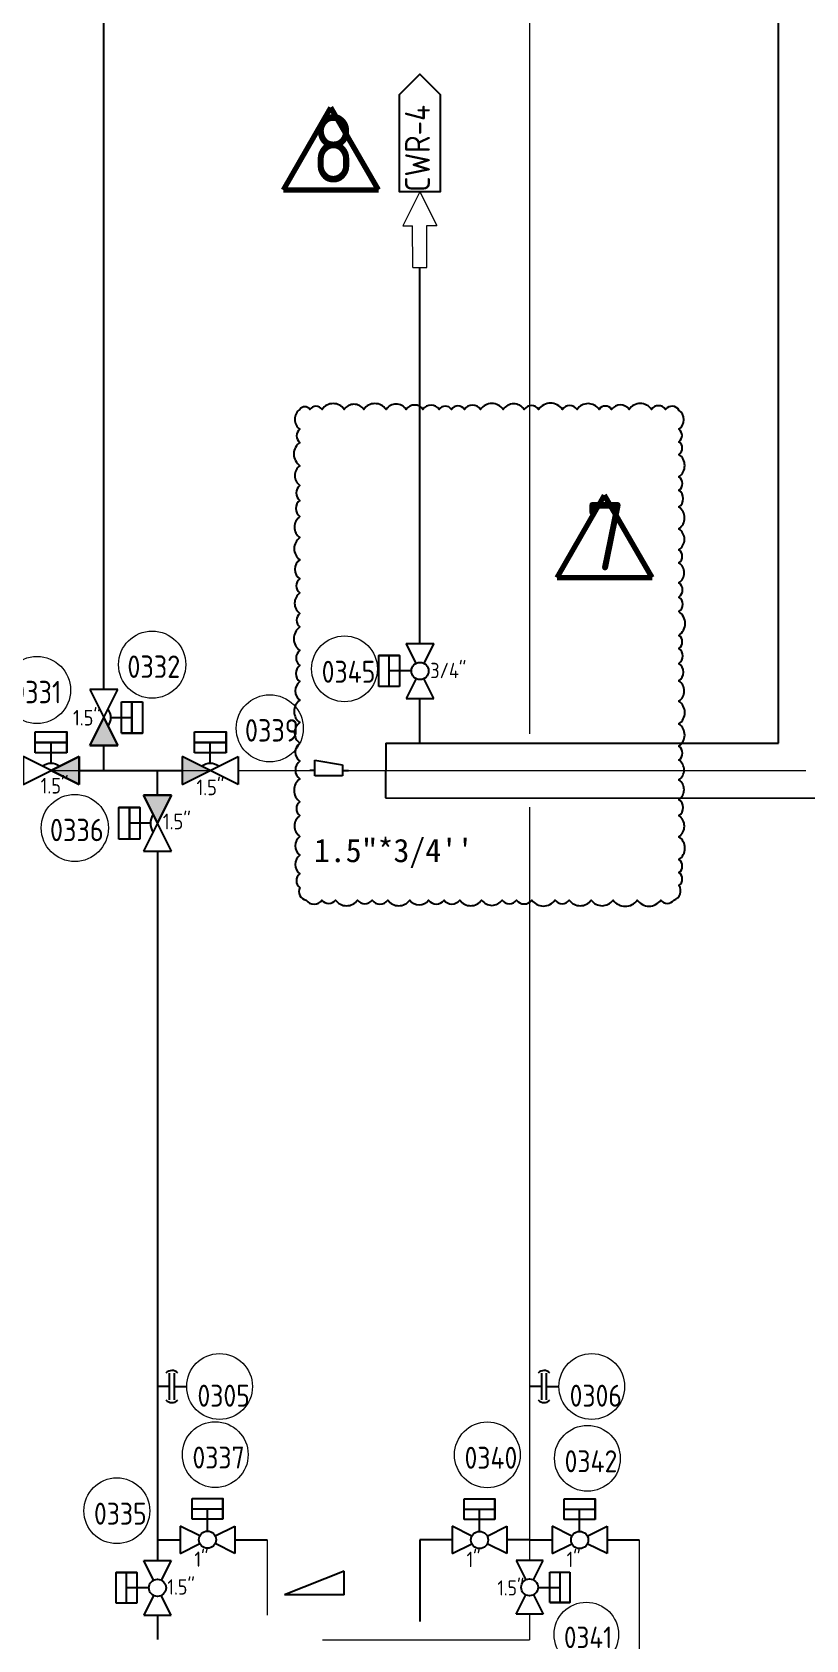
# Model space of a CAD drawing. Header units: millimetres. Extents: x -68339142 to 208, y -167 to 82456658.
# Drawn here: x -68327371 to -68326948, y 82447649 to 82448527 of the extents above; entities that cross this region are included whole.
import ezdxf

# ---------------------------------------------------------------- set-up
doc = ezdxf.new("R2010")
doc.units = ezdxf.units.MM
doc.header["$MEASUREMENT"] = 0
doc.layers.add('Langurage', color=7, linetype='Continuous', lineweight=0)
doc.layers.add('Modle', color=161, linetype='Continuous', lineweight=70)
for name, color, linetype in [('冷冻水出', 52, 'Continuous'), ('排管', 10, 'Continuous'), ('药液', 210, 'Continuous')]:
    doc.layers.add(name, color=color, linetype=linetype)
doc.styles.get("Standard").update_dxf_attribs({"font": 'gbenor.shx', "bigfont": 'gbcbig.shx'})

# ---------------------------------------------------------------- blocks, each defined once
blk = doc.blocks.new('*U289')
at = {"color": 0}
for p, q in [((-6.33, 7.03), (-6.33, 15.47)), ((-6.33, 15.47), (6.33, 15.47)), ((6.33, 11.25), (-6.33, 11.25)), ((-6.33, 11.25), (6.33, 11.25)), ((6.33, 7.03), (-6.33, 7.03)), ((0, 2.81), (0, 11.25)), ((0, 0), (-11.25, 5.62)), ((-11.25, 5.62), (-11.25, -5.62)), ((-11.25, -5.62), (0, 0)), ((0, 0), (11.25, 5.62)), ((11.25, -5.62), (0, 0)), ((11.25, 5.62), (11.25, -5.62))]:
    blk.add_line(p, q, dxfattribs=at)
blk.add_lwpolyline([(6.33, 7.03), (6.33, 7.03), (6.33, 15.47), (6.33, 15.47)], close=True, dxfattribs=at)
at = {"color": 1, "linetype": 'ByBlock', "lineweight": 9}
blk.add_circle((23.91, 16.93), 13.5, dxfattribs=at)
at = {"color": 0}
blk.add_arc((0, -2.81), 5.62, 53.1301, 126.8699, dxfattribs=at)
at = {"color": 1, "linetype": 'ByBlock', "lineweight": 9}
for tag, p, height, flags in [('YQJ_CODE', (16.2, 19.6), 9, 2), ('YQJ_ITEMID', (12.3, -9.27), 5, 1), ('YQJ_CLASS_NAME', (12.34, -15.05), 5, 1), ('品牌', (13.52, -20.57), 5, 1), ('供电电源', (13.41, -26.42), 5, 1), ('控制方式', (13.73, -33.14), 5, 1), ('输出信号类型1', (14.15, -39.41), 5, 1), ('输出信号类型2', (13.98, -46.43), 5, 1)]:
    blk.add_attdef(tag, p, '', height=height, dxfattribs=dict(at, flags=flags))
for tag, p, height in [('YQJ_NO', (13.92, 11.6), 9), ('尺寸', (-5.53, -9.96), 6.3)]:
    blk.add_attdef(tag, p, '', height=height, dxfattribs=at)
blk = doc.blocks.new('*U87')
at = {"color": 0}
for p, q in [((0, 0), (-5.63, 11.25)), ((-5.63, 11.25), (5.62, 11.25)), ((5.62, 11.25), (0, 0)), ((-15.47, -6.33), (-15.47, 6.33)), ((-11.25, 6.33), (-11.25, -6.33)), ((-11.25, -6.33), (-11.25, 6.33)), ((-7.03, 6.33), (-7.03, -6.33)), ((0, 0), (-5.63, -11.25)), ((5.62, -11.25), (0, 0)), ((-7.03, -6.33), (-15.47, -6.33)), ((-2.81, 0), (-11.25, 0)), ((-5.63, -11.25), (5.62, -11.25))]:
    blk.add_line(p, q, dxfattribs=at)
blk.add_lwpolyline([(-7.03, 6.33), (-7.03, 6.33), (-15.47, 6.33), (-15.47, 6.33)], close=True, dxfattribs=at)
at = {"color": 1, "linetype": 'ByBlock', "lineweight": 9}
blk.add_circle((-33.22, -1.86), 13.5, dxfattribs=at)
at = {"color": 0}
blk.add_arc((2.81, 0), 5.63, 143.1301, 216.8699, dxfattribs=at)
at = {"color": 1, "linetype": 'ByBlock', "lineweight": 9}
for tag, p, height, flags in [('YQJ_CODE', (-40.93, 0.82), 9, 2), ('YQJ_ITEMID', (12.3, -9.27), 5, 1), ('YQJ_CLASS_NAME', (12.34, -15.05), 5, 1), ('品牌', (13.52, -20.57), 5, 1), ('供电电源', (13.41, -26.42), 5, 1), ('控制方式', (13.73, -33.14), 5, 1), ('输出信号类型1', (14.15, -39.41), 5, 1), ('输出信号类型2', (13.98, -46.43), 5, 1)]:
    blk.add_attdef(tag, p, '', height=height, dxfattribs=dict(at, flags=flags))
for tag, p, height in [('YQJ_NO', (-43.21, -7.19), 9), ('尺寸', (2.2, -2.41), 6.3)]:
    blk.add_attdef(tag, p, '', height=height, dxfattribs=at)
blk = doc.blocks.new('*U43')
h = blk.add_hatch(color=256)
h.dxf.hatch_style = 1
h.paths.add_polyline_path([(5.625, 11.25), (-5.625, 11.25), (0, 0)])
at = {"color": 0}
for p, q in [((5.625, 11.25), (-5.625, 11.25)), ((-5.625, 11.25), (0, 0)), ((0, 0), (5.625, 11.25))]:
    blk.add_line(p, q, dxfattribs=at)
blk = doc.blocks.new('*U195')
at = {"color": 0}
for p, q in [((5.62, 11.25), (-5.63, 11.25)), ((-5.63, 11.25), (0, 0)), ((0, 0), (5.62, 11.25)), ((-5.63, -11.25), (0, 0)), ((0, 0), (5.62, -11.25)), ((7.03, -6.33), (7.03, 6.33)), ((7.03, 6.33), (15.47, 6.33)), ((11.25, -6.33), (11.25, 6.33)), ((11.25, 6.33), (11.25, -6.33)), ((15.47, 6.33), (15.47, -6.33)), ((2.81, 0), (11.25, 0)), ((5.62, -11.25), (-5.63, -11.25))]:
    blk.add_line(p, q, dxfattribs=at)
blk.add_lwpolyline([(7.03, -6.33), (7.03, -6.33), (15.47, -6.33), (15.47, -6.33)], close=True, dxfattribs=at)
at = {"color": 1, "linetype": 'ByBlock', "lineweight": 9}
blk.add_circle((19.41, 21.29), 13.5, dxfattribs=at)
at = {"color": 0}
blk.add_arc((-2.81, 0), 5.62, 323.1301, 36.8699, dxfattribs=at)
at = {"color": 1, "linetype": 'ByBlock', "lineweight": 9}
for tag, p, height, flags in [('YQJ_CODE', (11.7, 23.96), 9, 2), ('YQJ_ITEMID', (12.3, -9.27), 5, 1), ('YQJ_CLASS_NAME', (12.34, -15.05), 5, 1), ('品牌', (13.52, -20.57), 5, 1), ('供电电源', (13.41, -26.42), 5, 1), ('控制方式', (13.73, -33.14), 5, 1), ('输出信号类型1', (14.15, -39.41), 5, 1), ('输出信号类型2', (13.98, -46.43), 5, 1)]:
    blk.add_attdef(tag, p, '', height=height, dxfattribs=dict(at, flags=flags))
for tag, p, height in [('YQJ_NO', (9.42, 15.95), 9), ('尺寸', (-12.39, -3.2), 6.3)]:
    blk.add_attdef(tag, p, '', height=height, dxfattribs=at)
blk = doc.blocks.new('*U44')
h = blk.add_hatch(color=256)
h.dxf.hatch_style = 1
h.paths.add_polyline_path([(-5.625, -11.25), (5.625, -11.25), (0, 0)])
at = {"color": 0}
for p, q in [((0, 0), (-5.625, -11.25)), ((5.625, -11.25), (0, 0)), ((-5.625, -11.25), (5.625, -11.25))]:
    blk.add_line(p, q, dxfattribs=at)
blk = doc.blocks.new('*U88')
at = {"color": 0}
for p, q in [((-6.33, 7.03), (-6.33, 15.47)), ((-6.33, 15.47), (6.33, 15.47)), ((6.33, 11.25), (-6.33, 11.25)), ((-6.33, 11.25), (6.33, 11.25)), ((6.33, 7.03), (-6.33, 7.03)), ((0, 2.81), (0, 11.25)), ((0, 0), (-11.25, 5.62)), ((-11.25, 5.62), (-11.25, -5.62)), ((-11.25, -5.62), (0, 0)), ((0, 0), (11.25, 5.62)), ((11.25, -5.62), (0, 0)), ((11.25, 5.62), (11.25, -5.62))]:
    blk.add_line(p, q, dxfattribs=at)
blk.add_lwpolyline([(6.33, 7.03), (6.33, 7.03), (6.33, 15.47), (6.33, 15.47)], close=True, dxfattribs=at)
at = {"color": 1, "linetype": 'ByBlock', "lineweight": 9}
blk.add_circle((-5.67, 32.32), 13.5, dxfattribs=at)
at = {"color": 0}
blk.add_arc((0, -2.81), 5.62, 53.1301, 126.8699, dxfattribs=at)
at = {"color": 1, "linetype": 'ByBlock', "lineweight": 9}
for tag, p, height, flags in [('YQJ_CODE', (-13.38, 34.99), 9, 2), ('YQJ_ITEMID', (12.3, -9.27), 5, 1), ('YQJ_CLASS_NAME', (12.34, -15.05), 5, 1), ('品牌', (13.52, -20.57), 5, 1), ('供电电源', (13.41, -26.42), 5, 1), ('控制方式', (13.73, -33.14), 5, 1), ('输出信号类型1', (14.15, -39.41), 5, 1), ('输出信号类型2', (13.98, -46.43), 5, 1)]:
    blk.add_attdef(tag, p, '', height=height, dxfattribs=dict(at, flags=flags))
for tag, p, height in [('YQJ_NO', (-15.66, 26.98), 9), ('尺寸', (-4.18, -9.29), 6.3)]:
    blk.add_attdef(tag, p, '', height=height, dxfattribs=at)
blk = doc.blocks.new('*U41')
h = blk.add_hatch(color=256)
h.dxf.hatch_style = 1
h.paths.add_polyline_path([(11.25, -5.625), (11.25, 5.625), (0, 0)])
at = {"color": 0}
for p, q in [((11.25, 5.625), (0, 0)), ((0, 0), (11.25, -5.625)), ((11.25, -5.625), (11.25, 5.625))]:
    blk.add_line(p, q, dxfattribs=at)
blk = doc.blocks.new('*U139')
h = blk.add_hatch(color=256)
h.dxf.hatch_style = 1
h.paths.add_polyline_path([(-11.25, 5.63), (-11.25, -5.62), (0, 0)])
at = {"color": 0}
for p, q in [((0, 0), (-11.25, 5.63)), ((-11.25, 5.63), (-11.25, -5.62)), ((-11.25, -5.62), (0, 0))]:
    blk.add_line(p, q, dxfattribs=at)
blk = doc.blocks.new('卫生卡箍')
at = {"color": 0}
for p, q in [((5.01, 0), (0, 0)), ((5.01, -5.49), (5.01, 5.49)), ((6.99, -5.49), (6.99, 5.49)), ((6.99, 0), (12, 0))]:
    blk.add_line(p, q, dxfattribs=at)
for centre, start, end in [((5.97, 3.1), 46.47917, 135.78093), ((5.97, -3.1), 224.21907, 313.52083)]:
    blk.add_arc(centre, 3.47, start, end, dxfattribs=at)
blk = doc.blocks.new('*U69')
at = {"color": 1, "linetype": 'ByBlock', "lineweight": 9}
blk.add_circle((13.5, 0), 13.5, dxfattribs=at)
at = {"color": 1, "linetype": 'ByBlock', "lineweight": 13, "flags": 2}
blk.add_attdef('YQJ_CODE', (7.18, -0.38), '', height=9, dxfattribs=at)
at = {"color": 1, "linetype": 'ByBlock', "lineweight": 9, "flags": 1}
for tag, p in [('YQJ_ITEMID', (24.39, 7.98)), ('YQJ_CLASS_NAME', (24.4, 3.68)), ('供电电源', (24.91, -5.23)), ('品牌', (24.82, -0.69)), ('控制方式', (25.05, -9.99)), ('量程上限', (24.78, -14.93)), ('输入信号类型1', (24.59, -25.29)), ('量程下限', (24.64, -19.97)), ('输入信号类型2', (24.42, -30.48))]:
    blk.add_attdef(tag, p, '', height=5, dxfattribs=at)
at = {"color": 1, "linetype": 'ByBlock', "lineweight": 13}
blk.add_attdef('YQJ_NO', (4.42, -8.26), '', height=9, dxfattribs=at)
at = {"color": 1, "linetype": 'ByBlock', "lineweight": 9}
blk.add_attdef('尺寸', (-11.61, -20.93), '', height=6.3, dxfattribs=at)
blk = doc.blocks.new('*U46')
at = {"color": 0}
for p, q in [((-6.33, 8.44), (-6.33, 16.87)), ((-6.33, 16.87), (6.33, 16.87)), ((-6.33, 12.66), (6.33, 12.66)), ((6.33, 8.44), (-6.33, 8.44)), ((0, 3.52), (0, 12.66)), ((-3.14, 1.57), (-11.25, 5.62)), ((-11.25, 5.62), (-11.25, -5.63)), ((3.14, 1.57), (11.25, 5.62)), ((11.25, 5.62), (11.25, -5.63)), ((-11.25, -5.63), (-3.14, -1.57)), ((11.25, -5.63), (3.14, -1.57))]:
    blk.add_line(p, q, dxfattribs=at)
blk.add_lwpolyline([(6.33, 8.44), (6.33, 8.44), (6.33, 16.87), (6.33, 16.87)], close=True, dxfattribs=at)
at = {"color": 1, "linetype": 'ByBlock', "lineweight": 9}
blk.add_circle((3.19, 34.91), 13.5, dxfattribs=at)
at = {"color": 0}
blk.add_circle((0, 0), 3.52, dxfattribs=at)
at = {"color": 1, "linetype": 'ByBlock', "lineweight": 9}
for tag, p, height, flags in [('YQJ_CODE', (-3.81, 37.32), 9, 2), ('YQJ_ITEMID', (12.3, -9.27), 5, 1), ('YQJ_CLASS_NAME', (12.34, -15.05), 5, 1), ('品牌', (13.52, -20.57), 5, 1), ('供电电源', (13.41, -26.42), 5, 1), ('控制方式', (13.73, -33.14), 5, 1), ('输出信号类型1', (14.15, -39.41), 5, 1), ('输出信号类型2', (13.98, -46.43), 5, 1)]:
    blk.add_attdef(tag, p, '', height=height, dxfattribs=dict(at, flags=flags))
for tag, p, height in [('YQJ_NO', (-6.17, 29.21), 9), ('尺寸', (-5.32, -11.13), 6.3)]:
    blk.add_attdef(tag, p, '', height=height, dxfattribs=at)
blk = doc.blocks.new('*U141')
at = {"color": 0}
for p, q in [((-5.63, 11.25), (5.62, 11.25)), ((-1.57, 3.14), (-5.63, 11.25)), ((5.62, 11.25), (1.57, 3.14)), ((-16.88, -6.33), (-16.88, 6.33)), ((-12.66, -6.33), (-12.66, 6.33)), ((-8.44, 6.33), (-8.44, -6.33)), ((-8.44, -6.33), (-16.88, -6.33)), ((-3.52, 0), (-12.66, 0)), ((-1.57, -3.14), (-5.63, -11.25)), ((5.62, -11.25), (1.57, -3.14)), ((-5.63, -11.25), (5.62, -11.25))]:
    blk.add_line(p, q, dxfattribs=at)
blk.add_lwpolyline([(-8.44, 6.33), (-8.44, 6.33), (-16.88, 6.33), (-16.88, 6.33)], close=True, dxfattribs=at)
at = {"color": 1, "linetype": 'ByBlock', "lineweight": 9}
blk.add_circle((-16.68, 31.62), 13.5, dxfattribs=at)
at = {"color": 0}
blk.add_circle((0, 0), 3.52, dxfattribs=at)
at = {"color": 1, "linetype": 'ByBlock', "lineweight": 9}
for tag, p, height, flags in [('YQJ_CODE', (-23.68, 34.03), 9, 2), ('YQJ_ITEMID', (12.3, -9.27), 5, 1), ('YQJ_CLASS_NAME', (12.34, -15.05), 5, 1), ('品牌', (13.52, -20.57), 5, 1), ('供电电源', (13.41, -26.42), 5, 1), ('控制方式', (13.73, -33.14), 5, 1), ('输出信号类型1', (14.15, -39.41), 5, 1), ('输出信号类型2', (13.98, -46.43), 5, 1)]:
    blk.add_attdef(tag, p, '', height=height, dxfattribs=dict(at, flags=flags))
for tag, p, height in [('YQJ_NO', (-26.04, 25.91), 9), ('尺寸', (4.12, -2.79), 6.3)]:
    blk.add_attdef(tag, p, '', height=height, dxfattribs=at)
blk = doc.blocks.new('倾斜')
at = {"color": 7}
for p, q in [((9.37, 7.43), (-9.37, 0)), ((9.37, 0), (9.37, 7.43)), ((9.37, 0), (-9.37, 0))]:
    blk.add_line(p, q, dxfattribs=at)
blk = doc.blocks.new('*U394')
at = {"color": 0}
for p, q in [((5.62, 11.25), (-5.63, 11.25)), ((-5.63, 11.25), (-1.57, 3.14)), ((1.57, 3.14), (5.62, 11.25)), ((3.52, 0), (12.66, 0)), ((8.44, -6.33), (8.44, 6.33)), ((8.44, 6.33), (16.87, 6.33)), ((12.66, 6.33), (12.66, -6.33)), ((16.87, 6.33), (16.87, -6.33)), ((-5.63, -11.25), (-1.57, -3.14)), ((1.57, -3.14), (5.62, -11.25)), ((5.62, -11.25), (-5.63, -11.25))]:
    blk.add_line(p, q, dxfattribs=at)
blk.add_lwpolyline([(8.44, -6.33), (8.44, -6.33), (16.87, -6.33), (16.87, -6.33)], close=True, dxfattribs=at)
blk.add_circle((0, 0), 3.52, dxfattribs=at)
at = {"color": 1, "linetype": 'ByBlock', "lineweight": 9}
blk.add_circle((23.74, -19.72), 13.5, dxfattribs=at)
for tag, p, height in [('尺寸', (-13.47, -3.39), 6.3), ('YQJ_NO', (14.38, -25.42), 9)]:
    blk.add_attdef(tag, p, '', height=height, dxfattribs=at)
for tag, p, height, flags in [('YQJ_ITEMID', (12.3, -9.27), 5, 1), ('YQJ_CLASS_NAME', (12.34, -15.05), 5, 1), ('YQJ_CODE', (16.74, -17.31), 9, 2), ('品牌', (13.52, -20.57), 5, 1), ('供电电源', (13.41, -26.42), 5, 1), ('控制方式', (13.73, -33.14), 5, 1), ('输出信号类型1', (14.15, -39.41), 5, 1), ('输出信号类型2', (13.98, -46.43), 5, 1)]:
    blk.add_attdef(tag, p, '', height=height, dxfattribs=dict(at, flags=flags))
blk = doc.blocks.new('*U400')
at = {"color": 0}
for p, q in [((-6.33, 8.44), (-6.33, 16.87)), ((-6.33, 16.87), (6.33, 16.87)), ((-6.33, 12.66), (6.33, 12.66)), ((6.33, 8.44), (-6.33, 8.44)), ((0, 3.52), (0, 12.66)), ((-3.14, 1.57), (-11.25, 5.62)), ((-11.25, 5.62), (-11.25, -5.63)), ((3.14, 1.57), (11.25, 5.62)), ((11.25, 5.62), (11.25, -5.63)), ((-11.25, -5.63), (-3.14, -1.57)), ((11.25, -5.63), (3.14, -1.57))]:
    blk.add_line(p, q, dxfattribs=at)
blk.add_lwpolyline([(6.33, 8.44), (6.33, 8.44), (6.33, 16.87), (6.33, 16.87)], close=True, dxfattribs=at)
at = {"color": 1, "linetype": 'ByBlock', "lineweight": 9}
blk.add_circle((3.19, 33.48), 13.5, dxfattribs=at)
at = {"color": 0}
blk.add_circle((0, 0), 3.52, dxfattribs=at)
at = {"color": 1, "linetype": 'ByBlock', "lineweight": 9}
for tag, p, height, flags in [('YQJ_CODE', (-3.81, 35.89), 9, 2), ('YQJ_ITEMID', (12.3, -9.27), 5, 1), ('YQJ_CLASS_NAME', (12.34, -15.05), 5, 1), ('品牌', (13.52, -20.57), 5, 1), ('供电电源', (13.41, -26.42), 5, 1), ('控制方式', (13.73, -33.14), 5, 1), ('输出信号类型1', (14.15, -39.41), 5, 1), ('输出信号类型2', (13.98, -46.43), 5, 1)]:
    blk.add_attdef(tag, p, '', height=height, dxfattribs=dict(at, flags=flags))
for tag, p, height in [('YQJ_NO', (-6.17, 27.77), 9), ('尺寸', (-5.32, -11.13), 6.3)]:
    blk.add_attdef(tag, p, '', height=height, dxfattribs=at)
blk = doc.blocks.new('偏心异径管接头（同底）')
at = {"color": 0}
for p, q in [((2.1, 0), (0, 0)), ((2.1, 4.25), (13.36, 2.29)), ((13.36, 0), (15.92, 0)), ((13.36, -2.29), (2.1, -2.29))]:
    blk.add_line(p, q, dxfattribs=at)
for points in [[(2.1, -2.29), (2.1, 4.25)], [(13.36, 2.29), (13.36, -2.29)]]:
    blk.add_lwpolyline(points, dxfattribs=at)
blk = doc.blocks.new('*U463')
at = {"color": 0}
for p, q in [((-5.63, 11.25), (5.62, 11.25)), ((-1.57, 3.14), (-5.63, 11.25)), ((5.62, 11.25), (1.57, 3.14)), ((-16.88, -6.33), (-16.88, 6.33)), ((-12.66, -6.33), (-12.66, 6.33)), ((-8.44, 6.33), (-8.44, -6.33)), ((-8.44, -6.33), (-16.88, -6.33)), ((-3.52, 0), (-12.66, 0)), ((-1.57, -3.14), (-5.63, -11.25)), ((5.62, -11.25), (1.57, -3.14)), ((-5.63, -11.25), (5.62, -11.25))]:
    blk.add_line(p, q, dxfattribs=at)
blk.add_lwpolyline([(-8.44, 6.33), (-8.44, 6.33), (-16.88, 6.33), (-16.88, 6.33)], close=True, dxfattribs=at)
at = {"color": 1, "linetype": 'ByBlock', "lineweight": 9}
blk.add_circle((-30.93, 0.88), 13.5, dxfattribs=at)
at = {"color": 0}
blk.add_circle((0, 0), 3.52, dxfattribs=at)
at = {"color": 1, "linetype": 'ByBlock', "lineweight": 9}
for tag, p, height, flags in [('YQJ_CODE', (-37.93, 3.28), 9, 2), ('YQJ_ITEMID', (12.3, -9.27), 5, 1), ('YQJ_CLASS_NAME', (12.34, -15.05), 5, 1), ('品牌', (13.52, -20.57), 5, 1), ('供电电源', (13.41, -26.42), 5, 1), ('控制方式', (13.73, -33.14), 5, 1), ('输出信号类型1', (14.15, -39.41), 5, 1), ('输出信号类型2', (13.98, -46.43), 5, 1)]:
    blk.add_attdef(tag, p, '', height=height, dxfattribs=dict(at, flags=flags))
for tag, p, height in [('YQJ_NO', (-40.29, -4.83), 9), ('尺寸', (4.24, -2.95), 6.3)]:
    blk.add_attdef(tag, p, '', height=height, dxfattribs=at)
blk = doc.blocks.new('Outlet_v1')
at = {"lineweight": 0}
for p, q in [((-82.6, -0.1), (-45.6, 18.5)), ((-45.6, 7.7), (-45.6, 18.5)), ((0, 7.7), (-45.6, 7.7)), ((0, -7.7), (0, 7.7)), ((-82.6, -0.1), (-45.5, -18.5)), ((0, -7.7), (-45.5, -7.8)), ((-45.5, -18.5), (-45.5, -7.8))]:
    blk.add_line(p, q, dxfattribs=at)
blk = doc.blocks.new('LINK_LEFT_0')
at = {"color": 4}
blk.add_lwpolyline([(106.4, 22.2), (128.6, 0), (106.4, -22.2), (0, -22.2), (0, 0), (0, 22.2), (106.4, 22.2)], dxfattribs=at)
blk.add_attdef('ID', (0, -11.1), '', height=27.2, dxfattribs=at)

msp = doc.modelspace()

# ---------------------------------------------------------------- linework, layer by layer
for p, q in [((-68326963.08818, 82448138.34273), (-68326963.08818, 82450275.0377)), ((-68327177.57889, 82448138.37922), (-68327177.584, 82448108.37922)), ((-68327177.57889, 82448138.37922), (-68326963.08818, 82448138.34273)), ((-68326963.08818, 82448123.34018), (-68326963.08818, 82448123.34273)), ((-68327177.584, 82448108.37922), (-68326933.08818, 82448108.33763))]:
    msp.add_line(p, q)
at = {"color": 3}
msp.add_line((-68327331.46835, 82448167.57356), (-68327331.46833, 82449036.59671), dxfattribs=at)
msp.add_lwpolyline([(-68327224.40302, 82448320.56834, 0.52056705), (-68327224.40302, 82448309.66855, 0.52056705), (-68327224.40302, 82448302.55102, 0.52056705), (-68327224.40302, 82448289.80934, 0.52056705), (-68327224.40302, 82448278.94943, 0.52056705), (-68327224.40302, 82448270.88237, 0.52056705), (-68327224.40302, 82448262.05622, 0.52056705), (-68327224.40302, 82448250.51737, 0.52056705), (-68327224.40302, 82448238.4829, 0.52056705), (-68327224.40302, 82448227.97864, 0.52056705), (-68327224.40302, 82448220.32317, 0.52056705), (-68327224.40302, 82448209.09948, 0.52056705), (-68327224.40302, 82448201.761, 0.52056705), (-68327224.40302, 82448188.87873, 0.52056705), (-68327224.40302, 82448180.66172, 0.52056705), (-68327224.40302, 82448171.90291, 0.52056705), (-68327224.40302, 82448161.74371, 0.52056705), (-68327224.40302, 82448149.52674, 0.52056705), (-68327224.40302, 82448138.265, 0.52056705), (-68327224.40302, 82448128.44008, 0.52056705), (-68327224.40302, 82448118.78463, 0.52056705), (-68327224.40302, 82448106.35546, 0.52056705), (-68327224.40302, 82448098.85075, 0.52056705), (-68327224.40302, 82448087.33978, 0.52056705), (-68327224.40302, 82448077.15169, 0.52056705), (-68327224.40302, 82448066.9347, 0.52056705), (-68327224.40302, 82448059.42837, 0.52056705), (-68327220.98091, 82448052.67744, 0.52056705), (-68327212.40277, 82448052.67744, 0.52056705), (-68327204.95056, 82448052.67744, 0.52056705), (-68327192.96818, 82448052.67744, 0.52056705), (-68327184.96439, 82448052.67744, 0.52056705), (-68327176.40171, 82448052.67744, 0.52056705), (-68327164.42523, 82448052.67744, 0.52056705), (-68327154.17427, 82448052.67744, 0.52056705), (-68327145.65208, 82448052.67744, 0.52056705), (-68327137.15735, 82448052.67744, 0.52056705), (-68327125.15625, 82448052.67744, 0.52056705), (-68327113.96084, 82448052.67744, 0.52056705), (-68327106.10436, 82448052.67744, 0.52056705), (-68327097.77728, 82448052.67744, 0.52056705), (-68327085.1178, 82448052.67744, 0.52056705), (-68327077.33965, 82448052.67744, 0.52056705), (-68327065.31007, 82448052.67744, 0.52056705), (-68327053.39035, 82448052.67744, 0.52056705), (-68327040.14369, 82448052.67744, 0.52056705), (-68327027.32205, 82448052.67744, 0.52056705), (-68327020.19821, 82448052.67744, 0.52056705), (-68327017.41067, 82448060.60636, 0.52056705), (-68327017.41067, 82448067.6305, 0.52056705), (-68327017.41067, 82448074.71954, 0.52056705), (-68327017.41067, 82448087.24983, 0.52056705), (-68327017.41067, 82448098.74717, 0.52056705), (-68327017.41067, 82448107.5481, 0.52056705), (-68327017.41067, 82448118.26579, 0.52056705), (-68327017.41067, 82448129.0901, 0.52056705), (-68327017.41067, 82448136.66866, 0.52056705), (-68327017.41067, 82448148.82662, 0.52056705), (-68327017.41067, 82448161.19354, 0.52056705), (-68327017.41067, 82448172.34113, 0.52056705), (-68327017.41067, 82448181.8503, 0.52056705), (-68327017.41067, 82448190.05103, 0.52056705), (-68327017.41067, 82448197.18463, 0.52056705), (-68327017.41067, 82448210.14828, 0.52056705), (-68327017.41067, 82448218.11117, 0.52056705), (-68327017.41067, 82448225.82035, 0.52056705), (-68327017.41067, 82448236.7596, 0.52056705), (-68327017.41067, 82448243.8281, 0.52056705), (-68327017.41067, 82448255.37264, 0.52056705), (-68327017.41067, 82448267.26448, 0.52056705), (-68327017.41067, 82448276.35656, 0.52056705), (-68327017.41067, 82448283.75201, 0.52056705), (-68327017.41067, 82448295.96022, 0.52056705), (-68327017.41067, 82448302.91824, 0.52056705), (-68327017.41067, 82448309.66161, 0.52056705), (-68327017.41067, 82448320.14899, 0.52056705), (-68327024.66367, 82448320.56834, 0.52056705), (-68327032.37631, 82448320.56834, 0.52056705), (-68327044.64516, 82448320.56834, 0.52056705), (-68327054.16022, 82448320.56834, 0.52056705), (-68327061.02566, 82448320.56834, 0.52056705), (-68327073.07437, 82448320.56834, 0.52056705), (-68327081.03034, 82448320.56834, 0.52056705), (-68327094.07782, 82448320.56834, 0.52056705), (-68327101.85902, 82448320.56834, 0.52056705), (-68327113.40621, 82448320.56834, 0.52056705), (-68327125.77902, 82448320.56834, 0.52056705), (-68327134.56205, 82448320.56834, 0.52056705), (-68327141.681, 82448320.56834, 0.52056705), (-68327148.40585, 82448320.56834, 0.52056705), (-68327157.19457, 82448320.56834, 0.52056705), (-68327166.31167, 82448320.56834, 0.52056705), (-68327177.39376, 82448320.56834, 0.52056705), (-68327189.53422, 82448320.56834, 0.52056705), (-68327200.22771, 82448320.56834, 0.52056705), (-68327212.31426, 82448320.56834, 0.52056705), (-68327219.02324, 82448320.56834, 0.52056705)], format="xyb", close=True)
at = {"layer": 'Modle'}
for p, q in [((-68327233.39973, 82448440.50861), (-68327207.4782, 82448485.40603)), ((-68327181.55667, 82448440.50861), (-68327207.4782, 82448485.40603)), ((-68327233.39973, 82448440.50861), (-68327181.55667, 82448440.50861)), ((-68327083.89524, 82448228.83283), (-68327057.9737, 82448273.73024)), ((-68327032.05217, 82448228.83283), (-68327057.9737, 82448273.73024)), ((-68327083.89524, 82448228.83283), (-68327032.05217, 82448228.83283))]:
    msp.add_line(p, q, dxfattribs=at)
at = {"layer": '冷冻水出'}
for p, q in [((-68327158.94512, 82448192.72128), (-68327158.94512, 82448398.13455)), ((-68327158.94512, 82448138.37172), (-68327158.94512, 82448162.73751))]:
    msp.add_line(p, q, dxfattribs=at)
at = {"layer": '排管', "lineweight": 9}
for p, q in [((-68327098.97655, 82449597.61052), (-68327098.97402, 82448143.36584)), ((-68327098.97381, 82448103.36584), (-68327098.9717, 82447692.07602)), ((-68327242.29792, 82447703.40981), (-68327242.29792, 82447662.1711)), ((-68327039.03837, 82447703.28952), (-68327039.03837, 82447612.07869)), ((-68327212.09703, 82447648.7468), (-68327098.96981, 82447648.74831))]:
    msp.add_line(p, q, dxfattribs=at)
at = {"layer": '排管'}
for p, q in [((-68327302.23799, 82448079.2763), (-68327302.238, 82447692.11857)), ((-68327302.22935, 82447703.40613), (-68327289.87757, 82447703.40873)), ((-68327259.93007, 82447703.40981), (-68327242.29792, 82447703.40981)), ((-68327141.27298, 82447703.28839), (-68327158.90513, 82447703.28792)), ((-68327158.90513, 82447703.28792), (-68327158.90513, 82447658.74751)), ((-68327098.9737, 82447703.28584), (-68327111.32548, 82447703.28811)), ((-68327098.96981, 82447703.28584), (-68327086.61803, 82447703.28844)), ((-68327056.67053, 82447703.28952), (-68327039.03837, 82447703.28952)), ((-68327302.22935, 82447662.17107), (-68327302.22935, 82447648.8611))]:
    msp.add_line(p, q, dxfattribs=at)
at = {"layer": '排管', "color": 1, "linetype": 'ByBlock', "lineweight": 9}
msp.add_line((-68327098.96977, 82447662.72447), (-68327098.96981, 82447648.74831), dxfattribs=at)
at = {"layer": '药液', "color": 6, "linetype": 'ByBlock', "lineweight": -3}
for p, q in [((-68327331.48232, 82448123.42491), (-68327331.47575, 82448137.00914)), ((-68327345.06651, 82448123.42491), (-68327288.6538, 82448123.42491)), ((-68327302.23796, 82448109.84072), (-68327302.23796, 82448123.42491))]:
    msp.add_line(p, q, dxfattribs=at)
at = {"layer": '药液', "color": 6, "lineweight": 9}
for p, q in [((-68327360.37791, 82448123.41031), (-68327273.31278, 82448123.3955)), ((-68327258.08938, 82448123.39291), (-68327216.21191, 82448123.38579)), ((-68327201.22701, 82448123.38324), (-68326948.08818, 82448123.34018))]:
    msp.add_line(p, q, dxfattribs=at)

# ---------------------------------------------------------------- block references
at = {"xscale": 0.5, "yscale": 0.5, "rotation": 90}
msp.add_blockref('LINK_LEFT_0', (-68327158.97511, 82448439.35191), dxfattribs=at).add_auto_attribs({'ID': 'CWR-4'})
at = {"xscale": 0.5, "yscale": 0.5, "rotation": 270}
msp.add_blockref('Outlet_v1', (-68327158.94512, 82448398.06073), dxfattribs=at)
ref = msp.add_blockref('*U195', (-68327331.46835, 82448152.29135), dxfattribs=dict(xscale=1.3584186, yscale=1.3584186, zscale=1.3584186))
ref.add_attrib('YQJ_NO', '0332', (-68327318.6702, 82448173.95839), dxfattribs={"color": 1, "linetype": 'ByBlock', "lineweight": 9, "height": 12.225767})
ref.add_attrib('尺寸', '1.5"', (-68327348.30239, 82448147.94225), dxfattribs={"color": 1, "linetype": 'ByBlock', "lineweight": 9, "height": 8.558037})
ref = msp.add_blockref('*U463', (-68327158.82966, 82448177.7294), dxfattribs=dict(xscale=1.332611986045726, yscale=1.332611986045726, zscale=1.332611986045726))
ref.add_attrib('YQJ_NO', '0345', (-68327212.52653, 82448171.29342), dxfattribs={"color": 1, "linetype": 'ByBlock', "lineweight": 9, "height": 11.993508})
ref.add_attrib('尺寸', '3/4"', (-68327153.17704, 82448173.79678), dxfattribs={"color": 1, "linetype": 'ByBlock', "lineweight": 9, "height": 8.395456})
ref = msp.add_blockref('*U88', (-68327360.34872, 82448123.42491), dxfattribs=dict(xscale=1.3584186, yscale=1.3584186, zscale=1.3584186))
ref.add_attrib('YQJ_NO', '0331', (-68327381.62408, 82448160.08089), dxfattribs={"color": 1, "linetype": 'ByBlock', "lineweight": 9, "height": 12.225767})
ref.add_attrib('尺寸', '1.5"', (-68327366.02239, 82448110.81182), dxfattribs={"color": 1, "linetype": 'ByBlock', "lineweight": 9, "height": 8.558037})
ref = msp.add_blockref('*U289', (-68327273.37159, 82448123.42491), dxfattribs=dict(xscale=1.3584186, yscale=1.3584186, zscale=1.3584186))
ref.add_attrib('YQJ_NO', '0339', (-68327254.46169, 82448139.17737), dxfattribs={"color": 1, "linetype": 'ByBlock', "lineweight": 9, "height": 12.225767})
ref.add_attrib('尺寸', '1.5"', (-68327280.8893, 82448109.88981), dxfattribs={"color": 1, "linetype": 'ByBlock', "lineweight": 9, "height": 8.558037})
for name, p, xscale, yscale, zscale in [('*U44', (-68327331.46835, 82448152.29135), 1.3584186, 1.3584186, 1.3584186), ('*U41', (-68327360.32989, 82448123.4155), 1.3584186, 1.3584186, 1.3584186), ('*U139', (-68327273.37159, 82448123.42491), 1.3584186, 1.3584186, 1.3584186), ('*U43', (-68327302.23799, 82448094.55851), 1.3584186, 1.3584186, 1.3584186), ('卫生卡箍', (-68327302.22935, 82447787.04135), 1.331, 1.331, 1.331), ('卫生卡箍', (-68327098.96354, 82447787.04291), 1.331, 1.331, 1.331), ('倾斜', (-68327216.53419, 82447673.37056), 1.738775808000001, 1.738775808000001, 1.738775808000001)]:
    msp.add_blockref(name, p, dxfattribs=dict(xscale=xscale, yscale=yscale, zscale=zscale))
at = {"color": 6, "xscale": 1.331, "yscale": 1.331, "zscale": 1.331}
msp.add_blockref('偏心异径管接头（同底）', (-68327219.01193, 82448123.44623), dxfattribs=at)
ref = msp.add_blockref('*U87', (-68327302.23799, 82448094.55851), dxfattribs=dict(xscale=1.3584186, yscale=1.3584186, zscale=1.3584186))
ref.add_attrib('YQJ_NO', '0336', (-68327360.93694, 82448084.7882), dxfattribs={"color": 1, "linetype": 'ByBlock', "lineweight": 9, "height": 12.225767})
ref.add_attrib('尺寸', '1.5"', (-68327299.25093, 82448091.28321), dxfattribs={"color": 1, "linetype": 'ByBlock', "lineweight": 9, "height": 8.558037})
ref = msp.add_blockref('*U69', (-68327286.25735, 82447787.04135), dxfattribs=dict(xscale=1.331, yscale=1.331, zscale=1.331))
ref.add_attrib('YQJ_NO', '0305', (-68327280.37501, 82447776.04667), dxfattribs={"color": 1, "linetype": 'ByBlock', "lineweight": 13, "height": 11.979})
ref = msp.add_blockref('*U69', (-68327082.99154, 82447787.04291), dxfattribs=dict(xscale=1.331, yscale=1.331, zscale=1.331))
ref.add_attrib('YQJ_NO', '0306', (-68327077.10919, 82447776.04824), dxfattribs={"color": 1, "linetype": 'ByBlock', "lineweight": 13, "height": 11.979})
ref = msp.add_blockref('*U46', (-68327274.90382, 82447703.40873), dxfattribs=dict(xscale=1.331, yscale=1.331, zscale=1.331))
ref.add_attrib('YQJ_NO', '0337', (-68327283.12201, 82447742.28133), dxfattribs={"color": 1, "linetype": 'ByBlock', "lineweight": 9, "height": 11.979})
ref.add_attrib('尺寸', '1"', (-68327281.98173, 82447688.59123), dxfattribs={"color": 1, "linetype": 'ByBlock', "lineweight": 9, "height": 8.3853})
ref = msp.add_blockref('*U46', (-68327126.29923, 82447703.28811), dxfattribs=dict(xscale=1.331, yscale=1.331, zscale=1.331))
ref.add_attrib('YQJ_NO', '0340', (-68327134.51741, 82447742.16071), dxfattribs={"color": 1, "linetype": 'ByBlock', "lineweight": 9, "height": 11.979})
ref.add_attrib('尺寸', '1"', (-68327133.37713, 82447688.4706), dxfattribs={"color": 1, "linetype": 'ByBlock', "lineweight": 9, "height": 8.3853})
ref = msp.add_blockref('*U400', (-68327071.64428, 82447703.28844), dxfattribs=dict(xscale=1.331, yscale=1.331, zscale=1.331))
ref.add_attrib('YQJ_NO', '0342', (-68327079.86246, 82447740.25192), dxfattribs={"color": 1, "linetype": 'ByBlock', "lineweight": 9, "height": 11.979})
ref.add_attrib('尺寸', '1"', (-68327078.72218, 82447688.47093), dxfattribs={"color": 1, "linetype": 'ByBlock', "lineweight": 9, "height": 8.3853})
ref = msp.add_blockref('*U141', (-68327302.238, 82447677.14482), dxfattribs=dict(xscale=1.331, yscale=1.331, zscale=1.331))
ref.add_attrib('YQJ_NO', '0335', (-68327336.9027, 82447711.63642), dxfattribs={"color": 1, "linetype": 'ByBlock', "lineweight": 9, "height": 11.979})
ref.add_attrib('尺寸', '1.5"', (-68327296.75011, 82447673.4365), dxfattribs={"color": 1, "linetype": 'ByBlock', "lineweight": 9, "height": 8.3853})
ref = msp.add_blockref('*U394', (-68327098.9717, 82447677.40025), dxfattribs=dict(xscale=1.304513100000001, yscale=1.304513100000001, zscale=1.304513100000001))
ref.add_attrib('YQJ_NO', '0341', (-68327080.21431, 82447644.23527), dxfattribs={"color": 1, "linetype": 'ByBlock', "lineweight": 9, "height": 11.740618})
ref.add_attrib('尺寸', '1.5"', (-68327116.54413, 82447672.98029), dxfattribs={"color": 1, "linetype": 'ByBlock', "lineweight": 9, "height": 8.218433})

# ---------------------------------------------------------------- texts
at = {"layer": 'Langurage', "lineweight": 9, "insert": (-68327173.32003, 82448078.18583), "char_height": 12.7776, "width": 210.453354, "attachment_point": 5}
msp.add_mtext('{\\Ftxt|c134;1.5"*3/4\'\'}', dxfattribs=at)
at = {"layer": 'Modle'}
for s, p in [('8', (-68327218.07815, 82448444.36007)), ('7', (-68327068.57366, 82448232.68428))]:
    msp.add_text(s, height=37.2908, dxfattribs=at).set_placement(p)

doc.saveas('drawing.dxf')
